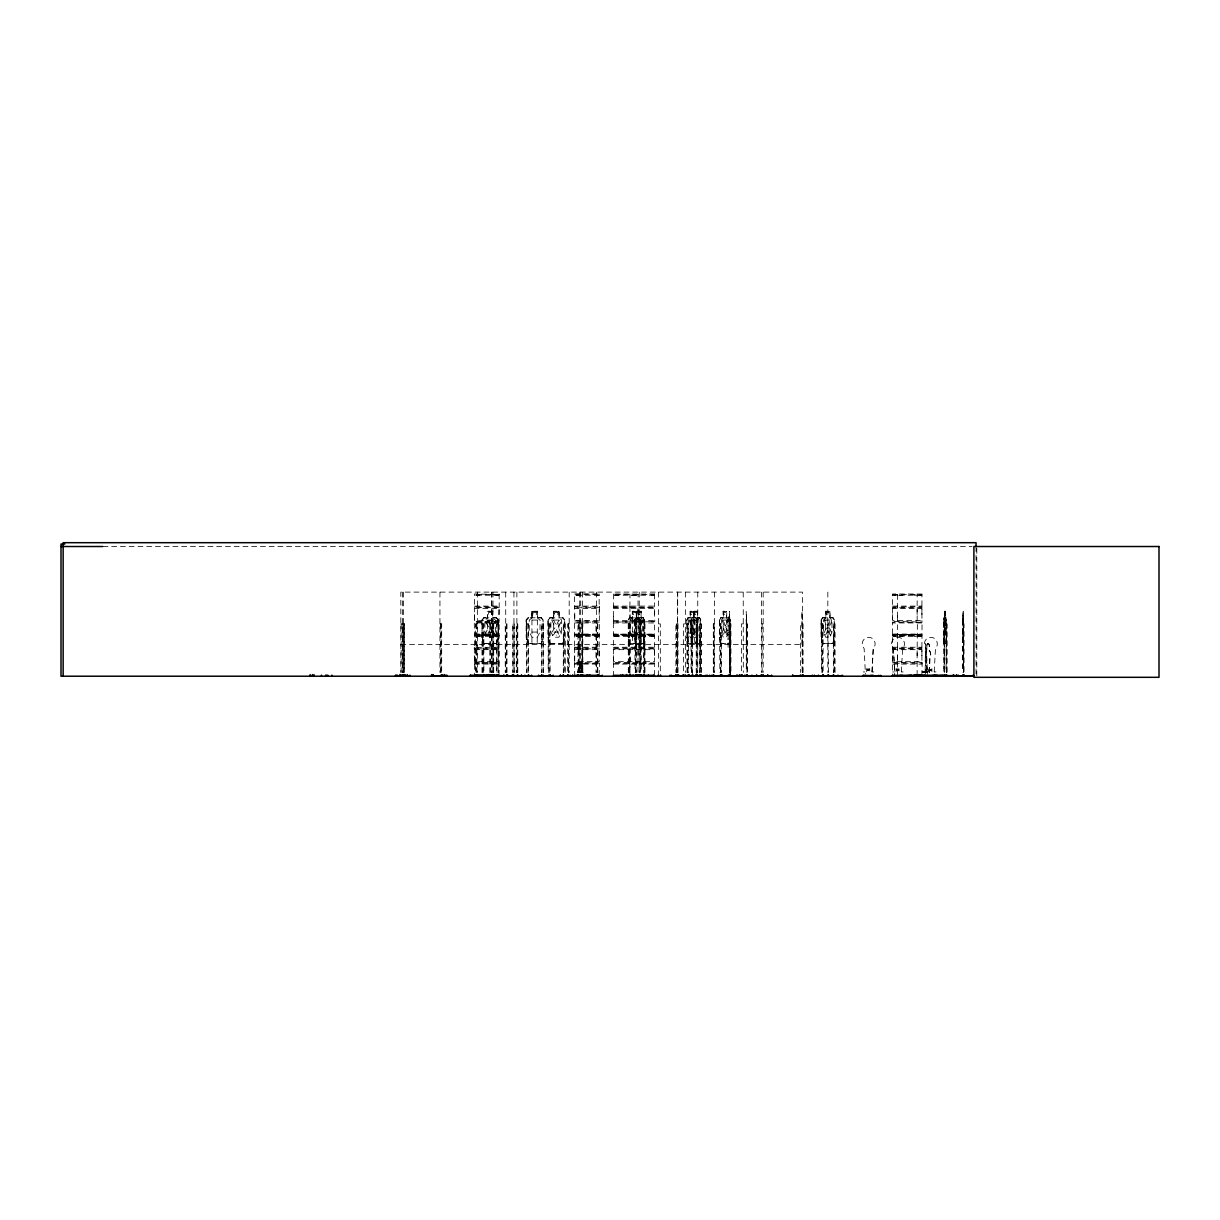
<?xml version="1.0" encoding="UTF-8"?>
<svg xmlns="http://www.w3.org/2000/svg" width="1220" height="1220" viewBox="0 0 1220 1220"><rect width="100%" height="100%" fill="white"/><g stroke="black" fill="none" stroke-linecap="round" stroke-linejoin="round"><path stroke-width="0.75" stroke-dasharray="5 3.75" d="M474.565 655.674L474.565 675.361M474.565 614.514L474.321 621.422L499.224 621.422L498.98 655.674M498.98 614.514L499.224 606.98L474.336 606.919L474.519 593.972L499.148 594.476M574.727 655.674L574.559 662.445L599.416 663.07M574.727 614.514L574.696 620.736M599.157 655.674L599.401 606.98L574.513 606.919L574.452 594.17L599.416 594.094L574.757 594.003M599.157 614.514L599.157 608.444L574.712 608.505L574.712 620.522L599.188 620.522M613.553 655.674L613.401 662.445L654.728 663.085M613.462 607.941L613.34 606.919L654.759 607.301L613.37 607.667L613.538 620.736L613.553 614.514M629.749 662.75L630.023 655.674M629.993 661.667L630.023 614.514M637.984 655.674L638.258 648.445M637.984 614.514L638.075 594.491M654.454 655.674L654.484 647.591M654.454 614.514L654.652 607.667M892.689 655.674L892.644 662.109M892.689 614.514L892.445 621.422L922.122 622.047M897.478 655.674L897.447 662.033L897.34 649.025M897.447 647.24L897.478 614.514M917.12 655.674L917.379 621.544M917.12 614.514L917.165 594.506M921.908 655.674L921.939 647.591M921.908 614.514L921.954 594.506M729.728 672.479L729.682 619.958L729.408 643.657M729.499 632.067L729.621 643.657L720.776 643.657M726.601 617.686L729.712 617.686L729.56 620.08L729.408 617.686M746.686 634.812L746.426 617.686M746.426 643.657L746.457 619.897L746.426 620.69M963.144 637.221L963.098 643.657L962.793 632.067L963.007 637.221M729.362 620.05L729.438 611.25M746.426 634.415L746.442 635.208L746.548 628.803M746.548 625.936L746.304 617.686M963.297 634.842L963.22 628.803M963.144 620.096L963.22 625.936L963.098 617.686L963.129 619.897M962.717 620.08L963.312 617.686L963.114 635.208M929.289 672.372L929.762 657.428A4.361 2.547 -90 0 0 929.228 650.565L929.228 645.853A2.181 1.266 -90 0 0 927.962 643.672A2.181 1.266 -90 0 0 926.681 645.853L926.681 650.565A4.361 2.547 -90 0 0 926.163 657.428L926.681 674.233M929.518 672.372L929.976 657.428A4.361 2.547 -90 0 0 929.457 650.565L929.457 645.853A2.181 1.266 -90 0 0 928.176 643.672L927.962 643.672M499.011 647.24L474.519 647.454L474.29 621.483M498.98 622.947L474.565 622.947M498.98 675.361L499.27 662.948M599.401 622.063L574.513 622.124L574.635 647.728M599.157 675.361L599.432 663.085M613.584 594.003L613.401 606.858M613.538 608.505L654.469 608.505L654.759 621.742L613.34 622.124L613.538 661.667L654.469 661.667L654.469 649.665L613.538 649.665M638.014 649.665L637.984 675.361M654.484 647.454L654.621 622.169M654.454 675.361L654.561 663.528M746.121 620.05L746.64 617.899M921.985 594.033L892.537 594.003L892.384 607.301L892.659 620.522L921.939 620.522L921.939 608.444L892.659 608.505M921.908 647.317L922.045 622.246L892.476 622.124L892.445 648.125L922.106 648.079M921.908 622.947L892.689 622.947M921.908 675.361L922.152 663.131L892.491 663.253L892.689 675.361M962.793 620.05L963.22 611.25L962.793 617.899M746.304 643.657L746.64 619.912L746.64 643.657L746.335 632.067M917.12 675.361L917.15 649.665M579.973 672.51L580.339 663.665L579.53 672.51M945.851 643.657L946.11 637.252M946.323 637.252L946.064 643.657L943.868 643.657L943.578 619.958L943.822 672.479M871.98 671.9L873.215 648.491A6.542 6.466 -90 0 0 873.276 639.234A6.542 6.466 -90 0 0 864.126 639.234A6.542 6.466 -90 0 0 864.126 648.491L865.407 673.699M872.041 671.9L873.276 648.491M901.321 671.9L902.632 648.491A6.542 6.466 -90 0 0 902.571 639.234A6.542 6.466 -90 0 0 893.421 639.234A6.542 6.466 -90 0 0 893.421 648.491L894.763 673.699M934.184 671.9L935.481 648.491A6.542 6.466 -90 0 0 935.42 639.234A6.542 6.466 -90 0 0 926.27 639.234A6.542 6.466 -90 0 0 926.27 648.491L927.612 673.699M923.387 672.449L923.937 672.342M924.531 672.449L924.79 671.579L924.714 672.433M963.342 635.178L963.068 611.25M746.442 619.928L746.335 611.25M474.549 647.378L474.321 648.125L499.178 648.079M637.999 622.734L638.014 620.522M927.902 672.327L925.263 672.052M926.544 671.656L927.23 672.449M926.209 672.129L925.827 671.732M896.913 669.505C901.168 670.07 895.48 670.725 898.24 670.283M929.945 669.368C933.666 669.17 929.213 672.159 930.586 669.582M930.967 669.292C929.945 670.481 932.187 669.612 929.945 670.756M930.875 670.375C929.67 670.451 930.433 668.926 930.967 670.725M867.664 670.634L867.664 669.505M867.725 669.368C869.799 671.046 868.304 670.253 867.572 669.505M897.447 670.558C898.057 669.582 897.859 670.07 897.081 670.756M897.768 670.375L897.966 669.383M898.24 669.856L898.393 670.436M929.67 669.856L930.738 670.756M930.631 670.375L930.509 669.399L930.052 670.481M574.483 635.376L599.447 635.376L599.203 634.537L574.681 634.537L599.157 635.071M613.507 635.65L654.5 635.65M897.432 594.506L897.447 620.522M921.908 635.071L892.399 634.796L921.954 634.537L921.954 635.65M943.609 620.05L944.097 617.686M943.822 620.05L944.112 617.899M613.538 620.736L613.34 622.124M926.956 672.388L927.49 671.793M578.737 672.51L580.079 663.665L578.402 672.51M643.184 643.657L644.389 637.252L643.428 643.657L629.474 643.657L628.239 637.252L629.688 643.657M925.751 671.945L926.254 671.9M695.766 643.443L696.788 637.221M695.857 643.657L696.971 637.221L696.894 619.989M696.04 643.657L697.077 637.252M729.041 643.657L730.185 637.221L729.209 643.657M699.487 643.443L700.57 637.221M699.563 643.657L700.753 637.221L699.761 643.657L687.912 643.657L686.753 619.958L687.043 672.479M629.733 662.689L630.023 675.361M832.879 643.443L834.205 637.221L834.205 620.08M832.986 643.657L834.51 637.252M583.053 672.51L580.979 663.665L579.881 663.665L577.944 672.51L577.975 623.893L579.713 623.893M577.822 672.51L579.881 663.665M924.379 672.372L923.814 671.732L924.211 672.433M574.681 620.949L599.401 621.422M897.432 662.109L897.478 675.361M474.321 606.98L474.534 620.522L499.011 620.522L499.011 608.444L474.534 608.505M474.29 648.186L474.534 661.667L499.011 661.667L499.285 662.75M574.559 606.858L574.727 608.444M574.635 647.805L574.712 661.667L599.188 661.667L599.188 649.665L574.712 649.665M892.43 648.186L892.659 661.667L921.939 661.667L922.091 663.329M541.253 643.657L542.93 637.221M562.771 643.443L564.555 637.221L564.738 619.989L564.829 672.479M562.908 643.657L564.631 637.252M496.25 643.443L498.172 637.221L498.065 620.05L496.326 617.686L492.819 617.686M496.387 643.657L498.355 637.252M868.061 669.49C869.021 670.817 867.572 670.237 868.991 669.704M868.625 670.756L867.74 670.115L868.945 669.368M868.091 670.558L868.335 670.558M896.913 670.634L898.118 669.292M897.142 670.405L898.088 670.176M867.847 670.481L868.35 669.505L868.213 670.405M868.061 669.704L868.731 670.375M898.027 669.765L897.402 669.704M930.143 670.176L931.287 669.658M931.317 670.481L930.967 669.704M898.027 670.375L897.798 669.414M629.993 620.522L629.901 606.66M629.916 606.736L629.977 594.506M897.386 647.805L897.264 648.826M728.249 632.067L726.495 637.221L723.201 637.221L721.447 632.067M892.43 607.041L922.122 606.919M868.503 669.871L867.984 669.719M896.944 670.07L897.569 670.405M892.521 662.445L922.045 662.308M897.081 669.643L897.783 669.582M931.195 670.283L930.296 670.558M499.209 607.682L474.366 607.667M574.513 662.506L574.727 675.361M599.371 607.682L574.559 607.743M613.34 662.506L613.553 675.361M654.667 663.268L613.37 663.253M692.014 643.657L690.962 619.989L692.045 617.686L695.995 617.686M691.13 620.08L692.228 617.686M499.148 622.169L474.366 622.108M499.148 648.887L474.366 648.826M599.325 648.887L574.559 648.887M654.621 648.887L613.401 648.887M922.091 607.743L892.521 607.743M922.076 648.887L892.521 648.887M495.884 595.223L498.034 595.223M495.884 636.367L498.034 636.367M596.046 595.223L598.196 595.223M596.046 636.367L598.196 636.367M651.343 595.223L653.493 595.223M651.343 636.367L653.493 636.367M914.009 595.223L916.159 595.223M918.797 595.223L920.947 595.223M914.009 636.367L916.159 636.367M918.797 636.367L920.947 636.367M635.818 643.657L634.629 637.236L634.629 619.943L635.742 617.671L639.036 617.686L640.439 619.958L640.439 637.252L639.067 643.657L640.332 637.511M635.025 620.05L636.077 617.899L638.136 620.05L638.136 632.067L636.138 637.221L632.402 637.221L630.404 632.067L630.404 620.05L632.402 617.899L632.57 611.464L636.306 611.464M686.86 620.05L688.126 617.686M687.043 620.05L688.171 617.899M720.959 643.657L719.693 637.221L719.571 619.958L720.822 617.686L723.262 617.686M719.693 620.05L720.989 617.686M628.315 672.479L628.239 619.989L629.55 617.686L628.407 620.08L628.574 637.221M927.002 672.449L926.331 648.491M475.708 595.223L479.506 595.223M475.708 636.367L479.506 636.367M575.87 595.223L579.668 595.223M575.87 636.367L579.668 636.367M614.697 595.223L618.494 595.223M631.167 595.223L637.023 595.223M614.697 636.367L618.494 636.367M631.167 636.367L637.023 636.367M893.833 595.223L897.63 595.223M898.621 595.223L902.419 595.223M893.833 636.367L897.63 636.367M898.621 636.367L902.419 636.367M833.138 643.657L822.615 643.657L821.106 637.252L821.106 619.958L822.661 617.686L825.681 617.686M821.258 620.05L822.814 617.686M637.999 617.899L636.413 620.05L636.52 672.479M482.007 672.479L481.991 619.989L483.821 617.686L487.527 617.686M482.281 620.08L483.913 617.899M694.348 617.899L692.731 620.05L692.563 676.216M897.142 669.917L897.905 669.871M654.545 593.972L613.279 594.17L654.5 594.506M541.253 643.443L528.077 643.626L526.155 637.236L526.155 619.943L528.123 617.671L531.966 617.686M528.351 617.686L526.155 619.943M528.428 617.899L526.461 620.05L526.598 672.479M550.052 643.443L548.085 637.221L547.902 619.958L549.976 617.686L553.59 617.686L553.483 611.25L559.157 611.25L559.157 617.686L562.969 617.686L564.738 619.989M548.085 620.05L550.052 617.899M499.148 594.003L499.209 606.919M498.965 635.147L474.519 634.537L474.519 635.65M613.584 635.147L654.743 634.796L613.324 634.918M654.423 594.003L654.621 606.858M498.965 595.238L474.58 595.238M498.965 636.337L474.611 636.367M599.127 595.238L574.757 595.238M599.127 636.382L574.788 636.367M654.423 595.238L613.584 595.238M654.423 636.382L613.614 636.367M921.878 595.238L892.72 595.238M921.878 636.382L892.735 636.367M492.758 611.464L487.588 611.464L487.695 617.899L484.874 620.05L484.874 632.067L487.588 637.221L492.636 637.221L495.35 632.067L495.35 620.05L492.636 617.899L492.636 611.464M868.793 670.634L868.747 669.704M499.163 635.544L474.519 635.589M532.042 617.899L529.251 620.05L529.251 632.067L532.042 637.221L537.242 637.221L540.033 632.067L540.033 620.05L537.242 617.899M929.884 669.643L930.936 669.399M930.28 669.567L930.769 669.871M897.081 669.368L898.134 669.505M499.041 594.445L474.519 594.445M556.32 635.117L556.167 635.056M102.922 546.514L971.989 546.514M892.644 594.445L921.954 594.445M474.534 606.096L499.011 606.096M574.712 606.096L599.188 606.096L599.127 594.003M613.538 606.096L654.469 606.096M892.659 606.096L921.939 606.096M492.941 611.25L487.405 611.25L487.588 617.899M637.892 611.25L641.232 611.25L641.232 617.686M697.642 611.25L694.241 611.25L694.241 617.686M729.377 611.25L729.697 617.899M746.183 611.25L746.411 617.899M944.417 611.25L945.469 611.25L945.454 617.899M532.042 611.464L537.349 611.464M553.666 611.464L558.973 611.464M637.999 611.464L641.125 611.464M690.245 611.464L693.585 611.464M694.348 611.464L697.535 611.464M723.201 611.464L726.662 611.464M825.665 611.464L829.936 611.464M944.448 611.464L945.454 611.464M491.736 612.547L488.488 612.547L488.488 614.682L491.736 614.682M944.585 612.547L944.585 614.682M728.309 616.695L728.096 647.301M537.212 617.686L541.345 617.686M629.505 617.686L632.448 617.686M687.943 617.686L690.307 617.686M829.936 617.686L833.092 617.686L834.51 619.989L834.587 672.479M945.271 617.686L946.293 620.08M483.791 617.899L496.372 617.899M549.945 617.899L562.878 617.899M629.611 617.899L643.337 617.899M687.988 617.899L699.685 617.899M720.867 617.899L729.133 617.899M822.722 617.899L833.031 617.899M943.899 617.899L946.034 617.899M481.991 619.989L482.098 637.252L483.776 643.657M496.449 617.686L498.355 619.958L498.538 672.479M526.278 619.958L526.384 637.252L528.306 643.657L541.39 643.657L543.113 637.252L542.976 619.989M634.736 619.958L635.071 672.479M640.347 672.479L640.439 619.958M690.962 619.989L691.084 672.479M700.798 672.479L700.859 619.958M719.571 619.958L719.876 672.479M821.106 619.958L821.258 637.252L822.768 643.657M962.717 619.989L963.327 672.479M532.042 620.05L537.242 620.05M632.372 620.05L636.215 620.309M637.999 620.05L640.942 620.05M694.302 620.05L697.398 620.309M613.538 620.522L654.469 620.522M613.37 621.361L654.698 621.483M574.727 622.947L599.188 622.947M613.553 622.947L654.469 622.947M400.816 623.893L404.613 623.893L404.613 672.449M439.947 623.893L441.671 623.893L441.671 672.449M477.355 623.893L475.617 623.893L475.617 672.449M482.007 623.893L483.867 623.893L483.867 676.216M498.538 623.893L496.677 623.893L496.677 672.479M526.598 623.893L528.473 623.893L528.473 672.479M548.192 623.893L550.067 623.893L550.067 672.479M569.191 623.893L567.712 623.893L567.712 672.449M580.72 623.893L582.794 623.893L582.794 672.449M628.315 623.893L629.962 623.893L629.962 676.216M635.071 623.893L636.52 623.893M639.234 623.893L641.079 623.893M658.541 623.893L660.31 623.893L660.31 672.449M685.365 623.893L683.596 623.893L683.596 672.449M687.043 623.893L688.553 623.893M691.084 623.893L692.563 623.893M714.401 623.893L713.303 623.893L713.303 672.449M719.876 623.893L721.416 623.893M729.392 623.893L730.933 623.893L730.933 672.479M743.315 623.893L741.47 623.893L741.47 672.449M746.259 623.893L747.372 623.893L747.326 672.479M761.402 623.893L763.186 623.893M821.411 623.893L823.119 623.893L823.119 672.479M827.831 623.893L828.502 672.449M943.822 623.893L944.737 623.893L944.737 672.479M946.095 623.893L947.01 623.893L947.01 672.479M962.931 623.893L964.044 623.893L964.044 672.479M532.042 632.067L537.242 632.067M632.402 632.067L636.138 632.067M637.999 632.067L640.942 632.067M694.348 632.067L697.352 632.067M944.448 632.067L945.241 632.067L945.241 620.05L944.448 620.05L944.494 672.479M599.188 634.995L574.65 635.589M921.939 634.995L892.644 635.65M654.5 635.589L613.324 635.437M892.644 635.62L921.954 635.62M482.098 637.252L483.654 643.657L496.494 643.657M548.009 637.252L549.93 643.657M686.753 637.252L688.095 643.657M719.571 637.252L721.035 643.443M943.578 637.252L944.082 643.657M483.791 643.443L496.372 643.443M549.945 643.443L562.878 643.443M629.611 643.443L643.337 643.443M687.988 643.443L699.685 643.443M720.867 643.443L729.712 643.443M822.722 643.443L833.031 643.443M943.899 643.443L946.034 643.443M549.823 643.657L563.015 643.657M802.18 643.657L801.967 611.25L802.135 672.479M400.816 644.419L802.394 644.419M926.681 645.853L926.91 645.853A2.181 1.266 -90 0 1 928.176 643.672M574.712 647.24L599.188 647.24M613.538 647.24L654.469 647.24M892.659 647.24L921.939 647.24M574.529 648.079L599.401 648.125M613.37 648.079L654.698 648.125M893.421 648.491L894.717 671.9M474.534 649.665L499.011 649.665L498.995 661.743M892.659 649.665L921.939 649.665L921.908 661.743M926.681 650.565L926.91 645.853M926.163 657.428L926.376 657.428A4.361 2.547 -90 0 1 926.91 650.565M474.366 662.506L499.209 662.506M474.366 663.253L499.178 663.253M574.529 663.253L599.355 663.253M474.534 664.092L499.011 664.092M574.712 664.092L599.188 664.092M613.538 664.092L654.469 664.092M892.659 664.092L921.939 664.092M866.673 668.941L869.707 668.941L869.707 671.808L869.631 668.941M896.029 668.941L899.064 668.941L899.064 671.808M928.938 668.941L928.938 671.808L928.877 668.941L931.912 668.941M930.189 669.719L930.875 669.75M925.507 671.366L926.926 671.366M863.303 671.945L864.812 671.945M872.254 671.945L873.779 671.945M892.659 671.945L894.168 671.945M901.611 671.945L903.135 671.945M921.908 671.976L924.989 671.915L921.908 672.25M934.459 671.945L935.984 671.945M925.324 672.25L927.749 672.052M867.725 670.756L867.572 670.634M496.25 617.899L498.065 620.05M728.249 620.05L726.495 617.899L726.495 611.464M693.509 611.25L693.402 617.899L695.095 620.05L695.095 632.067L693.402 637.221L690.245 637.221L688.553 632.067M562.771 617.899L564.555 620.08M541.207 617.686L543.113 619.989L543.174 672.479M542.824 620.08L541.146 617.899L528.123 617.671M697.352 617.899L698.953 620.05L698.953 632.067L697.352 637.221L694.348 637.221L692.731 632.067M640.942 617.899L642.528 620.05L642.528 632.067L640.942 637.221L637.999 637.221L636.413 632.067M832.879 617.899L834.358 620.08M700.753 620.05L699.716 617.686L697.398 617.945M728.996 617.686L730.185 620.08L728.95 617.899M695.812 617.686L696.971 620.08M695.766 617.899L696.788 620.08L696.788 676.216M922.091 621.285L921.908 620.522M499.011 620.522L499.209 621.361M644.297 620.08L643.397 617.686L640.896 617.686L640.881 672.479M643.154 617.686L644.099 620.08M599.325 606.858L599.157 606.096M526.567 637.221L528.428 643.443M638.274 648.247L638.014 608.505M482.281 637.221L483.913 643.443M923.372 672.342L922.793 671.579L922.793 672.495M821.411 637.221L822.875 643.443M580.964 663.665L582.931 672.51M582.504 623.893L582.489 672.449L580.857 663.665L582.672 676.048M634.629 619.943L636.337 617.945M700.676 619.943L699.594 617.945M635.025 637.221L636.001 643.657M640.302 619.943L638.929 617.945M692.274 643.443L691.313 620.08M691.13 637.221L692.197 643.657M917.15 620.736L917.15 608.505M945.836 617.686L946.079 620.08M531.95 617.945L531.859 611.25L537.532 611.25L537.532 617.686M944.036 632.067L944.448 637.221L945.241 637.221L945.271 611.25M580.629 663.665L581.345 672.51M746.67 620.034L746.655 672.479M580.537 663.665L580.903 672.51M926.376 657.428L926.91 674.233M729.712 617.686L729.728 620.05L729.453 617.686M976.793 548.39L976.793 676.216M976.046 546.514L976.046 676.216M963.602 623.893L963.647 676.216M963.159 619.958L962.961 672.479M962.931 619.989L962.931 672.479M946.781 623.893L946.781 676.216M946.339 672.479L946.323 619.989L946.095 672.479M944.661 611.464L944.661 617.899M944.631 611.25L944.051 672.479M931.851 668.941L931.912 671.808M925.431 674.233L925.431 643.672L925.156 674.233M896.09 668.941L896.029 671.808M866.734 668.941L866.673 671.808M835.075 672.479L835.075 623.893L833.367 623.893L833.367 672.479M833.87 623.893L833.87 676.216M830.088 617.686L830.088 611.25L825.513 611.25L825.665 617.899L823.454 620.05L823.454 632.067L825.665 637.221L829.783 637.221L831.994 632.067L831.994 620.05L829.783 617.899L829.936 611.25M827.831 592.112L827.831 672.449M825.818 611.464L825.818 617.899M822.615 623.893L822.615 672.479M821.899 623.893L821.899 672.479M821.411 620.05L821.411 672.479M802.928 672.479L802.912 623.893L800.625 623.893L800.625 672.449M802.806 623.893L802.806 676.216M802.394 672.449L802.394 592.112L400.816 592.112L400.816 672.449M763.171 592.112L763.171 672.449M762.119 623.893L762.119 672.449M761.433 592.112L761.433 672.449M746.93 623.893L746.975 676.216M746.259 619.989L746.289 672.479M743.224 592.112L743.315 672.449M730.414 623.893L730.399 672.479M730.307 676.216L730.124 619.989L729.972 676.216M729.514 619.958L729.606 672.479M728.02 621.361L728.02 639.737M726.662 617.899L726.784 611.25L723.094 611.25L723.201 617.899L721.447 620.05L721.416 672.479M723.262 611.25L723.384 617.899M720.837 623.893L720.837 672.479M720.44 623.893L720.44 672.479M714.401 592.112L714.401 672.449M713.913 623.893L713.913 672.449M713.776 623.893L713.776 672.449M701.378 672.479L701.378 623.893L699.899 623.893L699.899 672.479M700.57 620.05L700.493 672.479M699.533 672.449L699.533 623.893L696.208 623.893L696.208 672.479M697.764 592.112L697.718 672.479M697.459 611.25L697.352 643.626M697.138 623.893L697.138 672.479M694.424 611.25L694.302 643.657M693.585 617.899L693.692 611.25L690.124 611.25L690.124 617.686M691.984 623.893L691.984 672.479M691.679 623.893L691.679 672.479M690.307 611.25L690.245 617.899L688.553 620.05L688.553 672.479M687.973 623.893L687.973 672.479M687.622 623.893L687.622 672.479M685.365 592.112L685.365 672.449M678.015 672.449L678.015 623.893L675.91 623.893L675.91 672.449M677.725 592.112L677.542 672.449L677.405 592.112M676.917 623.893L676.917 672.449M676.337 623.893L676.337 672.449M658.541 592.112L658.541 674.309M644.983 672.479L644.983 623.893L643.535 623.893L643.535 672.479M644.389 672.479L644.16 619.989L644.13 676.216M641.049 611.25L641.079 672.449M640.134 620.05L640.134 637.221M639.768 623.893L639.768 672.479M639.25 592.112L639.234 672.479M638.182 611.464L638.182 617.899M636.443 617.686L636.443 611.25L632.28 611.25L632.402 643.657M636.276 611.25L636.169 643.626M635.925 623.893L635.925 672.479M635.666 623.893L635.666 672.479M629.428 623.893L629.428 672.479M628.849 623.893L628.849 672.479M597.785 672.449L597.785 623.893L595.97 623.893L595.97 672.449M597.358 623.893L597.358 672.449M596.397 592.112L596.397 672.449M582.458 592.112L582.458 672.449M581.269 623.893L581.269 672.449M580.72 592.112L580.72 672.449M579.713 592.112L579.713 672.449M579.241 623.893L579.241 672.449M578.448 623.893L578.448 672.449M569.191 592.112L569.191 672.449M568.611 623.893L568.611 672.449M568.307 623.893L568.307 672.449M565.18 672.479L565.18 623.893L563.304 623.893L563.304 672.479M563.64 623.893L563.64 676.216M559.05 611.25L558.973 617.899L561.658 620.05L561.658 632.067L558.867 637.221L553.666 637.221L550.876 632.067L550.876 620.05L553.666 617.899L553.59 611.25M553.773 611.464L553.773 617.899M549.732 623.893L549.732 672.479M548.542 623.893L548.542 672.479M548.192 620.05L548.192 672.479M543.525 672.479L543.525 623.893L541.649 623.893L541.649 672.479M542 623.893L542 676.216M537.425 611.25L537.212 643.657M532.149 611.464L532.149 617.899M531.966 611.25L531.92 643.626M528.138 623.893L528.138 672.479M526.948 623.893L526.948 672.479M517.768 672.449L517.768 623.893L516.289 623.893L516.289 672.449M517.188 623.893L517.188 672.449M516.883 592.112L516.883 672.449M514.428 672.449L514.428 623.893L512.69 623.893L512.69 672.449M513.94 592.112L513.94 672.449M513.178 623.893L513.178 672.449M506.986 672.449L506.986 623.893L505.248 623.893L505.248 672.449M506.498 623.893L506.498 672.449M505.72 592.112L505.72 672.449M498.233 619.958L498.172 672.479M497.058 623.893L497.058 672.479M493.703 672.449L493.703 623.893L489.921 623.893L489.921 672.449M493.322 623.893L493.368 672.449M492.971 592.112L492.971 672.449M492.178 623.893L492.178 672.449M491.828 592.112L491.828 672.449M491.446 592.112L491.446 672.449M490.257 623.893L490.257 672.449M483.501 623.893L483.501 672.479M482.373 623.893L482.373 672.479M477.355 592.112L477.355 672.449M476.867 623.893L476.867 672.449M476.09 623.893L476.09 672.449M441.183 623.893L441.183 672.449M440.435 623.893L440.435 672.449M439.947 592.112L439.947 672.449M404.232 623.893L404.14 672.449M403.881 623.893L403.881 672.449M403.362 592.112L403.362 672.449M402.356 592.112L402.356 672.449M401.166 623.893L401.166 672.449M963.358 637.221L962.763 643.657L963.373 637.252M944.432 620.034L944.524 635.208L945.134 628.803C946.186 651.541 946.247 603.946 945.149 625.936L944.432 620.034M689.239 620.034L691.374 627.431L689.3 635.178L692.06 628.803C693.585 639.463 697.367 635.315 692.777 627.385L694.897 620.034L693.875 620.096L692.106 625.936L690.337 620.096L689.239 620.034M722.149 620.034L724.375 627.431C719.647 635.391 723.399 639.402 725.076 628.803C726.647 639.402 730.597 635.391 725.824 627.385L728.02 620.034L726.967 620.096L725.137 625.936L723.292 620.096L722.149 620.034M824.232 620.034L827.038 627.431C821.029 635.849 825.971 639.082 827.922 628.803C829.752 639.082 834.922 635.849 828.868 627.385C834.556 619.47 829.89 616.085 827.999 625.936L825.665 620.096L824.232 620.034M551.745 620.034L555.268 627.431C547.597 636.306 554.078 638.731 556.396 628.803C558.562 638.746 565.333 636.321 557.586 627.385C564.875 618.997 558.729 616.436 556.488 625.936L553.544 620.096L551.745 620.034M495.015 634.812L493.276 635.025L490.287 628.803C488.168 638.777 481.625 636.26 489.144 627.385C482.068 619.058 488 616.39 490.196 625.936C492.346 616.42 498.66 618.982 491.37 627.431L495.015 634.812M474.565 635.01L499.041 635.04L474.565 635.01M474.58 634.202L498.98 634.217L474.611 634.217M574.757 634.202L599.157 634.217L574.788 634.217M613.584 634.202L654.454 634.217L613.614 634.217M892.72 634.202L921.908 634.217L892.735 634.217M536.312 612.547L532.972 612.547L532.972 614.682L536.312 614.682L536.312 612.547M557.937 612.547L554.597 612.547L554.597 614.682L557.937 614.682L557.937 612.547M635.467 612.547L633.073 612.547L633.073 614.682L635.467 614.682L635.467 612.547M640.424 612.547L638.517 612.547L638.517 614.682L640.424 614.682L640.424 612.547M692.838 612.547L690.81 612.547L690.81 614.682L692.838 614.682L692.838 612.547M696.803 612.547L694.881 612.547L694.881 614.682L696.803 614.682L696.803 612.547M725.9 612.547L723.795 612.547L723.795 614.682L725.9 614.682L725.9 612.547M829.051 612.547L826.397 612.547L826.397 614.682L829.051 614.682L829.051 612.547M729.484 617.899L729.438 620.05L729.484 617.899M492.636 620.05L487.588 620.05L487.588 632.067L492.636 632.067L492.636 620.05M558.867 620.05L553.666 620.05L553.666 632.067L558.867 632.067L558.867 620.05M693.402 620.05L690.245 620.05L690.245 632.067L693.402 632.067L693.402 620.05M726.495 620.05L723.201 620.05L723.201 632.067L726.495 632.067L726.495 620.05M829.783 620.05L825.665 620.05L825.665 632.067L829.783 632.067L829.783 620.05M402.875 672.449L402.875 623.893L402.691 672.449"/><path stroke-width="1.5" d="M720.074 676.17L720.212 675.133L720.212 675.941M751.962 676.17L751.962 675.133M812.261 676.17L812.261 675.133M818.361 676.17L818.361 675.133M837.972 676.17L837.987 675.133M736.758 676.17L736.788 675.133M756.4 676.048L756.4 675.133M953.857 675.133L953.201 676.216L953.461 675.133M739.701 676.048L739.884 675.133M934.383 676.048L932.309 676.139L933.056 675.346L934.093 676.109L932.964 675.743M973.057 676.078L973.072 675.133M670.07 676.048L670.131 675.133M683.703 676.078L683.795 675.133M643.367 676.078L643.428 674.858M678.793 676.048L678.884 675.133M728.172 676.048L728.264 675.133M827.968 676.078L827.846 674.858M828.563 675.941L828.532 674.858M432.292 676.216L446.932 675.224L447.023 676.216M395.951 676.048L395.859 675.133M498.324 676.048L498.279 675.133M475.876 676.078L475.952 674.858M487.176 676.048L486.948 675.224L486.871 676.216M394.914 676.216L409.676 676.078M496.632 676.048L496.509 674.858M521.489 676.048L521.306 675.133M639.25 676.078L639.112 674.858M580.278 676.048L580.323 675.224M658.098 676.048L658.144 675.224M923.967 676.185L926.27 676.109L924.211 675.895M927.261 675.895L927.764 676.185M952.927 675.178L953.003 675.895M956.038 675.895L956.419 675.133M956.465 676.078L956.754 675.178M669.78 676.078L771.604 676.17L771.589 675.133M683.947 676.078L684.054 675.133M862.54 676.139L863.287 675.346L881.328 676.109L862.586 676.185L864.065 676.109L863.287 675.346M870.5 676.216L872.742 675.346L873.764 676.109L873.001 675.346L872.285 676.185M880.565 675.346L879.803 676.139L881.191 676.2M892.644 675.346C895.099 676.337 890.219 676.399 892.644 675.346L921.908 675.361M900.924 676.17L900.207 675.697M900.558 675.743L899.445 676.139L902.358 675.346L902.632 676.17M933.315 675.697L932.354 676.185M934.428 676.17L935.298 675.743M934.855 675.743L935.831 676.2L934.947 675.346M942.77 675.346C940.33 676.399 945.21 676.337 942.77 675.346L925.507 675.346M507.871 676.078L507.947 675.224L508.084 676.109M695.43 676.078L695.507 675.224L695.568 676.216M925.156 676.216L924.47 675.133M927.459 676.216L928.008 675.895M813.694 676.078L842.837 676.109M432.871 676.078L432.963 675.224M589.687 676.078L589.794 675.224M601.933 676.078L560.514 676.078M531.325 676.078L470.462 675.224M552.858 676.078L538.798 676.078M865.285 675.743L864.477 676.185L865.178 675.346L865.712 676.17M872.483 676.17L871.111 675.346L870.409 676.185M873.718 676.17L872.834 675.743M878.583 675.743L879.437 676.109L878.674 675.346L878.156 676.17M907.939 675.743L908.793 676.109L908.015 675.346L907.512 676.17M928.023 676.2L927.383 675.346L926.636 676.139L927.49 675.743M935.572 676.2L935.206 675.346L934.2 676.139L934.413 675.133M940.788 675.743L941.642 676.109L940.879 675.346L940.361 676.17M637.648 676.078L637.785 675.224L637.923 676.216M639.966 676.078L640.103 675.224M657.397 676.078L658.007 676.078M64.812 544.059L61 544.059L61 676.216L974.139 676.216M61 546.514L102.846 546.514M474.565 675.361L498.98 675.361M574.727 675.361L599.157 675.361M613.553 675.361L654.454 675.361M922.808 675.636L958.279 675.636M474.519 675.682L499.041 675.682M574.681 675.712L599.203 675.682M613.507 675.712L654.5 675.712M863.196 675.743L880.657 675.743M892.552 675.743L921.954 675.682M922.808 675.895L958.279 675.895M613.538 676.139L654.469 676.139M812.398 676.078L792.634 676.17L792.649 675.133M891.896 676.139L921.939 676.139L921.817 675.133L921.771 676.216M922.808 676.154L973.545 676.17L973.514 675.133M902.983 676.2L900.207 675.346M871.644 676.17L870.851 675.346M685.762 675.224L685.899 676.078M742.583 676.078L742.462 675.224M587.994 676.078L587.887 675.224M498.431 676.048L498.446 675.133M496.906 676.048L496.875 674.858M488.518 676.048L488.579 674.584M504.058 676.078L503.951 675.224M586.713 676.078L586.606 675.224L586.515 676.216M572.927 676.078L572.82 675.224M521.428 676.048L521.641 675.133M507.459 676.048L507.337 675.133M739.518 676.078L739.701 675.133M689.33 676.078L689.254 675.224M692.868 676.078L692.792 675.224M577.975 676.078L577.96 675.224M636.703 676.078L636.626 674.858M721.538 676.078L721.523 674.858M721.279 676.078L721.233 675.224M936.99 676.048L936.975 675.133M756.842 676.078L756.842 675.133M792.771 676.078L792.771 675.133M737.246 676.216L737.231 675.133M976.046 546.514L976.046 542.687L63.15 542.687L63.15 676.216M963.998 674.858L963.998 676.216M963.647 674.858L963.647 676.216M963.312 674.858L963.312 676.216M962.976 674.858L962.976 676.216M958.249 675.178L958.249 676.185M946.75 674.858L946.75 676.216M946.079 674.858L946.079 676.216M944.753 674.858L944.753 676.216M944.082 674.858L944.082 676.216M924.867 675.133L924.867 676.216M923.113 675.133L923.113 676.216M922.961 675.133L922.961 676.216M920.947 675.133L920.993 676.216M920.658 675.133L920.658 676.216M920.398 675.133L920.398 676.216M919.895 675.133L919.895 676.216M919.56 675.133L919.56 676.216M918.797 675.133L918.797 676.216M918.629 675.133L918.629 676.216M917.791 675.133L917.791 676.216M916.891 675.133L916.891 676.216M915.93 675.133L915.93 676.216M915.488 675.133L915.488 676.216M914.512 675.133L914.42 676.216M914.039 675.133L914.039 676.216M911.172 675.133L911.172 676.216M842.105 675.133L842.105 676.216M833.717 674.858L833.717 676.216M833.229 674.858L833.229 676.216M823.256 674.858L823.256 676.216M822.768 674.858L822.768 676.216M814.38 675.133L814.38 676.216M802.912 674.858L802.912 676.216L802.806 674.858M802.546 675.133L802.546 676.216M802.226 674.858L802.135 676.216M800.427 674.858L800.427 676.216M767.746 674.584L767.746 676.216M763.445 675.133L763.445 676.216M763.323 675.133L763.323 676.216M762.134 674.858L762.103 676.216M761.448 674.858L761.433 676.216M761.204 674.858L761.204 676.216M747.326 674.858L747.326 676.216M746.975 674.858L746.975 676.216M746.64 674.858L746.64 676.216M746.304 674.858L746.304 676.216M744.627 675.133L744.627 676.216M742.324 675.133L742.324 676.216M730.399 674.858L730.399 676.216M730.353 674.858L730.246 676.216M729.621 674.858L729.85 676.216M729.575 674.858L729.575 676.216M729.285 674.858L729.285 676.216M722.545 675.133L722.545 676.216M721.188 675.133L721.188 676.216M720.944 674.858L720.944 676.216M713.715 674.858L713.715 676.216M713.227 674.858L713.227 676.216M711.824 675.133L711.824 676.216M709.659 675.133L709.659 676.216M707.264 675.133L707.264 676.216M705.877 675.133L705.877 676.216M701.058 674.584L701.058 676.216M700.387 674.858L700.387 676.216M699.731 674.858L699.746 676.216M697.611 675.133L697.611 676.216M697.489 675.133L697.489 676.216M696.681 674.858L696.681 676.216M696.101 674.858L696.101 676.216M692.67 674.858L692.731 676.216M692.091 674.858L692.091 676.216M689.193 675.133L689.193 676.216M688.659 674.858L688.659 676.216M688.08 674.858L688.08 676.216M685.503 675.133L685.625 676.216M683.398 674.858L683.383 676.216M682.819 675.133L682.819 676.216M678.091 674.858L678.091 676.216M677.603 674.858L677.603 676.216M676.17 674.858L676.17 676.216M675.743 674.858L675.743 676.216M671.534 675.133L671.534 676.216M660.508 674.858L660.523 676.216M658.404 675.133L658.266 676.216M648.384 675.133L648.384 676.216M644.038 674.858L644.038 676.216M643.84 675.133L643.84 676.216M641.293 674.858L641.201 676.216M640.241 675.133L640.241 676.216M639.646 674.858L639.646 676.216M636.215 675.133L636.108 676.216L636.032 674.858M633.088 675.133L633.088 676.216M630.084 674.858L630.084 676.216M629.55 674.858L629.55 676.216M626.699 675.133L626.699 676.216M626.485 674.584L626.485 676.216M622.658 674.584L622.658 676.216M620.812 675.133L620.812 676.216M602.146 675.133L602.146 676.216M597.937 674.858L597.937 676.216M597.51 674.858L597.51 676.216M589.9 675.133L589.9 676.216M587.765 675.133L587.765 676.216M582.702 674.858L582.702 676.216M581.101 674.858L581.101 676.216M580.75 674.858L580.75 676.216M580.583 675.133L580.461 676.216M578.311 674.858L578.311 676.216M577.822 674.858L577.838 676.216M577.472 675.133L577.472 676.216M572.729 675.133L572.729 676.216M570.091 675.133L570.091 676.216M568.2 674.858L568.2 676.216M567.605 674.858L567.605 676.216M563.472 674.858L563.472 676.216M563.121 674.858L563.121 676.216M560.285 675.133L560.285 676.216M553.102 675.133L553.102 676.216M550.25 674.858L550.25 676.216M549.915 674.858L549.915 676.216M548.481 675.133L548.481 676.216M543.281 675.133L543.281 676.216M541.817 674.858L541.817 676.216M541.482 674.858L541.482 676.216M538.569 675.133L538.569 676.216M531.554 675.133L531.554 676.216M528.657 674.858L528.657 676.216M528.306 674.858L528.306 676.216M524.951 675.133L524.951 676.216M517.875 674.858L517.875 676.216M517.28 674.858L517.28 676.216M513.666 674.584L513.666 676.216M513.04 674.858L513.04 676.216M512.553 674.858L512.553 676.216M512.232 675.133L512.232 676.216M507.123 674.858L507.123 676.216M506.651 674.858L506.651 676.216M503.829 675.133L503.829 676.216M496.753 675.133L496.784 676.216M493.887 674.858L493.887 676.216M493.536 674.858L493.536 676.216L493.337 675.224M493.231 675.133L493.231 676.216M492.392 674.584L492.392 676.216M491.614 674.858L491.614 676.216M491.279 674.858L491.279 676.216M490.089 674.858L490.089 676.216M489.738 674.858L489.738 676.216M488.366 675.133L488.366 676.216M487.314 675.133L487.314 676.216M484.157 675.133L484.157 676.216M484.035 674.858L484.035 676.216M483.669 674.858L483.669 676.216M476.715 675.133L476.715 676.216M475.464 674.858L475.464 676.216M470.371 675.133L470.371 676.216M444.309 674.584L444.309 676.216M441.823 674.858L441.823 676.216M441.609 674.584L441.609 676.216M441.335 674.858L441.335 676.216M433.176 674.584L433.07 676.216M431.605 674.584L431.605 676.216M409.874 675.133L409.874 676.216M407.312 674.584L407.312 676.216M405.772 675.133L405.772 676.216M404.796 674.584L404.765 676.216M404.399 676.216L404.399 674.858L404.064 676.216M403.607 674.584L403.607 676.216M402.875 674.858L402.875 676.216M402.524 674.858L402.524 676.216M400.983 674.584L400.983 676.216M399.779 674.584L399.779 676.216M397.4 675.133L397.4 676.216M396.088 675.133L396.088 676.216M331.825 675.133L331.825 676.216M327.753 675.133L327.753 676.216M326.655 675.133L326.655 676.216M325.618 675.133L325.618 676.216M321.47 675.133L321.47 676.216M313.967 674.584L313.967 676.216M312.396 674.584L312.396 676.216M310.154 674.584L310.154 676.216M894.534 675.346C892.11 676.399 896.99 676.337 894.534 675.346M909.906 675.346C907.482 676.399 912.362 676.337 909.906 675.346M1159 546.514L973.895 546.514L973.895 677.313L1159 677.313L1159 546.514M739.122 676.078L739.045 675.224L738.984 676.216M560.682 676.078L560.605 675.224L560.544 676.216M653.493 676.078L653.432 675.224L653.371 676.216M741.348 676.216L741.348 674.858L741.272 676.216"/></g></svg>
